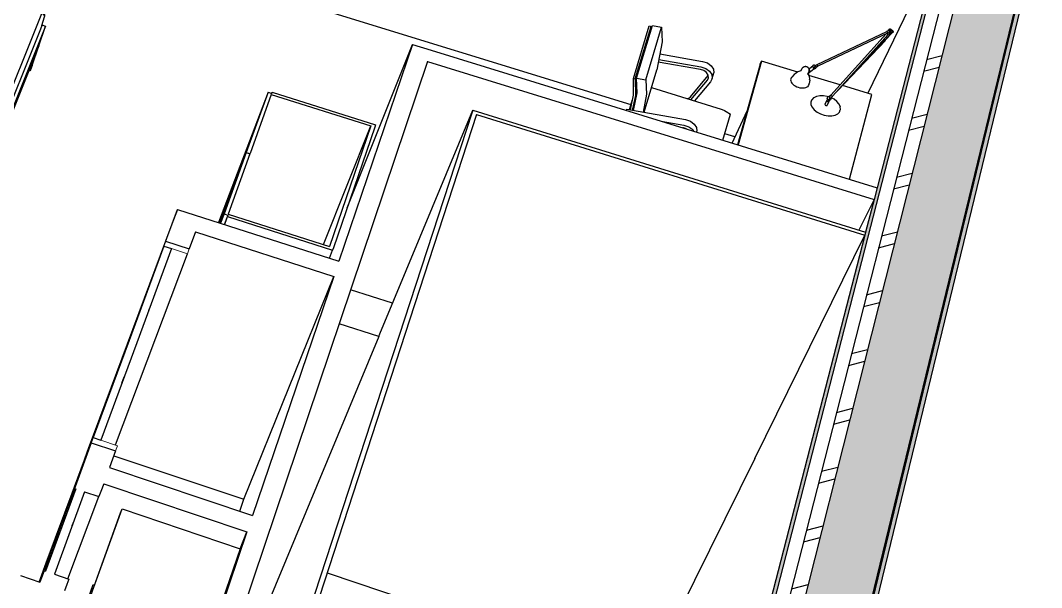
# Model space of a CAD drawing. Header units: millimetres. Extents: x 14050 to 24936, y -11631 to -4577.
# Drawn here: x 23190 to 24935, y -8235 to -7265 of the extents above; entities that cross this region are included whole.
import ezdxf

# ---------------------------------------------------------------- set-up
doc = ezdxf.new("R2010")
doc.units = ezdxf.units.MM
doc.header["$MEASUREMENT"] = 0
for name, color, linetype in [('NewA-Ee_25_10-M_WallsExternal', 7, 'Continuous'), ('NewA-Ee_25_10-M_WallsInternal', 7, 'Continuous'), ('NewA-Ee_30_40-M_Floors', 7, 'Continuous'), ('NewA-Ee_40_20-M_GeneralFFAndEInternalFixed', 7, 'Continuous'), ('NewA-Ee_40_20-M_GeneralFFAndEInternalMovable', 7, 'Continuous')]:
    doc.layers.add(name, color=color, linetype=linetype)

# ---------------------------------------------------------------- blocks, each defined once
blk = doc.blocks.new('Section Elem_6_1', base_point=(19801.1, -7873.2))
at = {"layer": 'NewA-Ee_25_10-M_WallsInternal', "linetype": 'Continuous'}
for p, q in [((23825.8, -7749), (23754, -7725.8)), ((23802.5, -7806), (23734.4, -7784)), ((24445, -8014.3), (24258.1, -8393.3))]:
    blk.add_line(p, q, dxfattribs=at)
blk = doc.blocks.new('Section Elem_9_1', base_point=(19801.1, -7873.2))
at = {"layer": 'NewA-Ee_25_10-M_WallsExternal', "linetype": 'Continuous'}
h = blk.add_hatch(dxfattribs=at)
h.set_pattern_fill('Render_0001', color=256, style=0, pattern_type=2)
h.set_pattern_definition([(14.57, (19810.478, -7834.524), (-16.70949, 18.70322), [0, -15.61426, 0, -23.42139]), (105.971, (19872.354, -7854.655), (-27.60609, 2.56441), [0, -9.88604, 0, -17.07589])])
h.paths.add_polyline_path([(24928.9, -7090.5), (24423.5, -9173.7), (24431.2, -9176.4), (24935.4, -7092.4)])
h = blk.add_hatch(dxfattribs=at)
h.set_pattern_fill('Structural_Concrete_0001', color=256, style=0, pattern_type=2)
h.set_pattern_definition([(341.9558, (19801.115, -7873.17), (17.1434, 68.72335), [11.12015, -55.6008]), (341.9558, (19841.406, -7849.14), (17.1434, 68.72335), [11.12015, -55.6008]), (30.8102, (19801.11, -7873.17), (-86.5875, 65.362), [7.8187, -39.0935]), (30.8102, (19864.55, -7893.84), (-86.5875, 65.362), [7.8187, -39.0935]), (117.38, (19811.69, -7876.62), (103.7309, 3.3614), [8.38895, -41.9448]), (117.38, (19875.13, -7897.28), (103.7309, 3.3614), [8.38895, -41.9448]), (341.9558, (19802.764, -7866.559), (3.29925, 13.225815), [0, -22.24031, 0, -33.36046]), (14.53245, (19813.338, -7870.003), (-12.6199, 14.223284), [0, -13.3928, 0, -22.321334])])
h.paths.add_polyline_path([(24330, -9046.3), (24309.9, -9125.8), (24423.3, -9166.4), (24913.6, -7146.9), (24817.4, -7118.5), (24814.1, -7131.7)])
h = blk.add_hatch(dxfattribs=at)
h.set_pattern_fill('Plaster_0001', color=256, style=0, pattern_type=2)
h.set_pattern_definition([(342.0084, (19801.115, -7873.172), (4.86545, 18.889636), [0, -18.388175]), (342.0084, (19812.292, -7866.567), (4.86545, 18.889636), [0, -18.388175])])
h.paths.add_polyline_path([(24762.2, -7132.4), (24282.9, -8991.3), (24289, -8993.5), (24767.4, -7134)])
h = blk.add_hatch(dxfattribs=at)
h.set_pattern_fill('Insulation_0001', color=256, style=0, pattern_type=2)
h.set_pattern_definition([(14.4714, (19801.115, -7873.17), (-67.802, 76.4986), []), (14.4714, (19787.55, -7857.87), (-67.802, 76.4986), [])])
h.paths.add_polyline_path([(24303.7, -9037), (24330, -9046.3), (24814.1, -7131.7), (24791.6, -7125), (24788.5, -7136.9), (24308.4, -9018.5)])
for p, q in [((24928.9, -7090.5), (24424.8, -9168.3)), ((24935.4, -7092.4), (24431.2, -9176.4)), ((24762.2, -7132.4), (24638.2, -7389.8)), ((24762.2, -7132.4), (24654.2, -7551.4)), ((24913.6, -7146.9), (24423.3, -9166.4)), ((24648.9, -7571.7), (24634.5, -7627.4)), ((24633.2, -7632.5), (24284, -8987.1))]:
    blk.add_line(p, q, dxfattribs=at)
at = {"layer": 'NewA-Ee_25_10-M_WallsExternal', "linetype": 'Continuous', "flags": 128}
for points in [[(24817.4, -7118.5), (24814.1, -7131.7), (24330, -9046.3)], [(24768.2, -7130.9), (24767.4, -7134), (24289, -8993.5)], [(24791.6, -7125), (24788.5, -7136.9), (24308.4, -9018.5)]]:
    blk.add_lwpolyline(points, dxfattribs=at)
blk = doc.blocks.new('Section Elem_36_1', base_point=(19801.1, -7873.2))
at = {"layer": 'NewA-Ee_25_10-M_WallsInternal', "linetype": 'Continuous'}
blk.add_line((23189.7, -8214.8), (23223, -8226.2), dxfattribs=at)
blk = doc.blocks.new('Section Elem_37_1', base_point=(19801.1, -7873.2))
at = {"layer": 'NewA-Ee_25_10-M_WallsInternal', "linetype": 'Continuous'}
for p, q in [((23316.1, -7970.3), (23458, -7588.4)), ((23458, -7588.4), (23448.6, -7613.9)), ((23458, -7588.4), (23734.2, -7677)), ((23488.9, -7626.9), (23725.4, -7703)), ((23571.5, -8084.3), (23725.4, -7703)), ((23306.7, -7995.7), (23316.1, -7970.3)), ((23349.3, -8010), (23571.5, -8084.3))]:
    blk.add_line(p, q, dxfattribs=at)
blk = doc.blocks.new('Section Elem_62_1', base_point=(19801.1, -7873.2))
at = {"layer": 'NewA-Ee_25_10-M_WallsInternal', "linetype": 'Continuous'}
for p, q in [((23448.6, -7613.9), (23437.9, -7642.9)), ((23488.9, -7626.9), (23478.3, -7656)), ((23437.9, -7642.9), (23478.3, -7656)), ((23310.9, -7987.5), (23285.4, -8056.7)), ((23310.9, -7987.5), (23352.5, -8001.4)), ((23296.1, -8024.6), (23306.7, -7995.7)), ((23352.5, -8001.4), (23342.1, -8029.9)), ((23332, -8057.6), (23327.2, -8070.7)), ((23226.9, -8215.6), (23223, -8226.2)), ((23269.2, -8230), (23265.3, -8240.7))]:
    blk.add_line(p, q, dxfattribs=at)
blk = doc.blocks.new('Section Elem_63_1', base_point=(19801.1, -7873.2))
at = {"layer": 'NewA-Ee_25_10-M_WallsInternal', "linetype": 'Continuous'}
for p, q in [((23342.1, -8029.9), (23586.4, -8111.8)), ((23332, -8057.6), (23332, -8057.7)), ((23332, -8057.6), (23576.9, -8139.9)), ((23565.1, -8168.9), (23576.9, -8139.9))]:
    blk.add_line(p, q, dxfattribs=at)
blk = doc.blocks.new('Section Elem_64_1', base_point=(19801.1, -7873.2))
at = {"layer": 'NewA-Ee_25_10-M_WallsInternal', "linetype": 'Continuous'}
for p, q in [((23860.2, -7306.2), (23734.2, -7677)), ((23748.1, -7585.9), (23860.2, -7306.2)), ((23860.2, -7306.2), (23891.9, -7316)), ((23885.4, -7335.4), (23542.6, -8354)), ((23725.4, -7703), (23586.4, -8111.8)), ((23564.6, -8104.5), (23571.5, -8084.3)), ((23576.9, -8139.9), (23513.7, -8325.7)), ((23501.8, -8360.8), (23482.5, -8417.4)), ((23540.6, -8359.8), (23517.2, -8429.4)), ((23399.6, -8661.5), (23395.8, -8672.6)), ((23395.8, -8672.6), (23431.1, -8685.1)), ((23434.9, -8674), (23431.1, -8685.1))]:
    blk.add_line(p, q, dxfattribs=at)
blk = doc.blocks.new('Section Elem_65_1', base_point=(19801.1, -7873.2))
at = {"layer": 'NewA-Ee_25_10-M_WallsInternal', "linetype": 'Continuous'}
for p, q in [((23891.9, -7316), (24654.2, -7551.4)), ((23885.3, -7335.5), (23885.4, -7335.4)), ((23885.4, -7335.4), (24648.9, -7571.7)), ((24654.2, -7551.4), (24648.9, -7571.7)), ((24648.9, -7571.7), (24623.2, -7623.9)), ((23825.8, -7749), (23754, -7725.8))]:
    blk.add_line(p, q, dxfattribs=at)
blk = doc.blocks.new('Section Elem_111_1', base_point=(19801.1, -7873.2))
at = {"layer": 'NewA-Ee_25_10-M_WallsInternal', "linetype": 'Continuous'}
for p, q in [((23285.4, -8056.7), (23222.5, -8226)), ((23285.4, -8056.7), (23282.2, -8065.6)), ((23222.5, -8226), (23282.2, -8065.6)), ((23284.5, -8066.4), (23232.2, -8207.1)), ((23284.5, -8066.4), (23232.6, -8207.2)), ((23299.5, -8071.4), (23247.8, -8212.4)), ((23271, -8220.3), (23324, -8079.7)), ((23282.2, -8065.6), (23284.5, -8066.4)), ((23299.5, -8071.4), (23324, -8079.7)), ((23327.2, -8070.7), (23324, -8079.7)), ((23262.8, -8125.1), (23266.3, -8115.8)), ((23278.3, -8129.4), (23281.4, -8121)), ((23248.1, -8164.9), (23257.1, -8140.4)), ((23233.4, -8204.5), (23242.4, -8180.1)), ((23230.3, -8206.4), (23222.9, -8226.2)), ((23223, -8226.2), (23226.9, -8215.6)), ((23230.3, -8206.4), (23226.9, -8215.6)), ((23230.3, -8206.4), (23232.6, -8207.2)), ((23232.6, -8207.3), (23232.6, -8207.2)), ((23247.8, -8212.5), (23247.8, -8212.4)), ((23247.8, -8212.4), (23272.5, -8220.9)), ((23272.5, -8220.9), (23269.2, -8230))]:
    blk.add_line(p, q, dxfattribs=at)
blk = doc.blocks.new('Section Elem_117_1', base_point=(19801.1, -7873.2))
at = {"layer": 'NewA-Ee_25_10-M_WallsInternal', "linetype": 'Continuous'}
for p, q in [((23437.9, -7642.9), (23296.1, -8024.6)), ((23434.8, -7651.2), (23293, -8032.8)), ((23434.8, -7651.2), (23447.8, -7655.4)), ((23352.2, -7991.4), (23475.3, -7664.3)), ((23390.7, -7770.4), (23392.5, -7765.7)), ((23393.6, -7762.7), (23395.4, -7758)), ((23396.6, -7755), (23396.6, -7754.8)), ((23409, -7761.1), (23409.7, -7759.1)), ((23385, -7785.6), (23386.7, -7781)), ((23387.8, -7778), (23389.6, -7773.4)), ((23377.8, -7804.6), (23379.5, -7800)), ((23379.5, -7800), (23381.1, -7796)), ((23382.1, -7793.1), (23383.9, -7788.5)), ((23233.9, -8193.2), (23375.4, -7812.5)), ((23377.8, -7804.6), (23369, -7828.4)), ((23388.5, -7816.8), (23388.5, -7816.9)), ((23369, -7828.4), (23361.3, -7849.2)), ((23355.8, -7864), (23347, -7887.7)), ((23353.6, -7871.5), (23353.9, -7870.8)), ((23338.8, -7911.5), (23347.9, -7886.9)), ((23363.3, -7885.4), (23367.1, -7875.1)), ((23341.5, -7902.5), (23332.8, -7926.2)), ((23327.3, -7940.9), (23318.6, -7964.5)), ((23324.1, -7951.4), (23333.1, -7926.8)), ((23309.3, -7991.1), (23318.4, -7966.7)), ((23222.3, -8225.9), (23314.2, -7978.7)), ((23222.3, -8225.9), (23310.9, -7987.5)), ((23313.1, -7979.3), (23304.4, -8002.8)), ((23314.2, -7978.7), (23327.4, -7983.1)), ((23294.6, -8030.9), (23303.7, -8006.4)), ((23352.4, -8001.5), (23352.5, -8001.4)), ((23299, -8017.5), (23290.2, -8041.1)), ((23296.1, -8024.6), (23293, -8032.8)), ((23293, -8032.8), (23233.9, -8193.2)), ((23279.9, -8070.5), (23289, -8046.1)), ((23284.8, -8055.7), (23276.1, -8079.2)), ((23270.7, -8093.9), (23262, -8117.3)), ((23266.4, -8107.1), (23274.3, -8085.7)), ((23257.4, -8131.4), (23266.4, -8107.1)), ((23256.6, -8131.9), (23247.9, -8155.3)), ((23257.4, -8131.4), (23255.9, -8135.3)), ((23251.3, -8147.3), (23249.9, -8151.1)), ((23253.7, -8141.1), (23252.3, -8144.9)), ((23255.9, -8135.3), (23254.6, -8138.7)), ((23244.4, -8165.7), (23242.9, -8169.4)), ((23246.7, -8159.6), (23245.2, -8163.4)), ((23249, -8153.5), (23247.6, -8157.3)), ((23242.5, -8169.9), (23233.9, -8193.2)), ((23237.5, -8183.7), (23236.1, -8187.3)), ((23239.8, -8177.8), (23238.4, -8181.4)), ((23242.1, -8171.8), (23240.7, -8175.5)), ((23221.9, -8225.8), (23233.9, -8193.2)), ((23235.3, -8189.6), (23233.9, -8193.2))]:
    blk.add_line(p, q, dxfattribs=at)
at = {"layer": 'NewA-Ee_25_10-M_WallsInternal', "color": 24, "linetype": 'Continuous', "lineweight": 13}
for p, q in [((23437.9, -7642.9), (23434.8, -7651.2)), ((23447.8, -7655.4), (23475.3, -7664.3)), ((23478.3, -7656), (23475.3, -7664.3)), ((23314.2, -7978.7), (23310.9, -7987.5)), ((23327.4, -7983.1), (23355.7, -7992.6)), ((23355.7, -7992.6), (23352.5, -8001.4))]:
    blk.add_line(p, q, dxfattribs=at)
at = {"layer": 'NewA-Ee_25_10-M_WallsInternal', "linetype": 'Continuous', "flags": 128}
for points in [[(23434.8, -7651.2), (23375.4, -7812.5), (23314.2, -7978.7)], [(23447.8, -7655.4), (23388.5, -7816.8), (23327.4, -7983.1)]]:
    blk.add_lwpolyline(points, dxfattribs=at)
blk = doc.blocks.new('Section Elem_154_1', base_point=(19801.1, -7873.2))
at = {"layer": 'NewA-Ee_30_40-M_Floors', "linetype": 'Continuous'}
for p, q in [((23714.2, -8210.1), (23943, -8287.1)), ((23925.1, -8345.9), (23695.3, -8268.1)), ((23943, -8287.1), (23943, -8287.1))]:
    blk.add_line(p, q, dxfattribs=at)
blk = doc.blocks.new('Section Elem_155_1', base_point=(19801.1, -7873.2))
at = {"layer": 'NewA-Ee_30_40-M_Floors', "linetype": 'Continuous'}
for p, q in [((24233.5, -7409.6), (22805.9, -6969.3)), ((24411.2, -7464.4), (24393.8, -7459))]:
    blk.add_line(p, q, dxfattribs=at)
blk = doc.blocks.new('Section Elem_157_1', base_point=(19801.1, -7873.2))
at = {"layer": 'NewA-Ee_25_10-M_WallsInternal', "linetype": 'Continuous'}
blk.add_line((23802.5, -7806), (23570.7, -8363.6), dxfattribs=at)
blk = doc.blocks.new('Section Elem_158_1', base_point=(19801.1, -7873.2))
at = {"layer": 'NewA-Ee_25_10-M_WallsInternal', "linetype": 'Continuous'}
for p, q in [((23804.1, -7801.1), (23963.2, -7418.5)), ((23963.2, -7418.5), (23961.6, -7423.5)), ((23963.2, -7418.5), (24634.5, -7627.4)), ((23969.6, -7426), (24633.2, -7632.5)), ((24634.5, -7627.4), (24633.2, -7632.5)), ((24445, -8014.3), (24633.2, -7632.5)), ((23802.5, -7806), (23804.1, -7801.1))]:
    blk.add_line(p, q, dxfattribs=at)
blk = doc.blocks.new('Section Elem_160_1', base_point=(19801.1, -7873.2))
at = {"layer": 'NewA-Ee_25_10-M_WallsInternal', "linetype": 'Continuous'}
for p, q in [((23961.6, -7423.5), (23646.1, -8389.5)), ((23969.6, -7426), (23652.9, -8398.3)), ((23644.2, -8395.4), (23652.9, -8398.3)), ((23517.6, -8715.7), (23652.9, -8398.3))]:
    blk.add_line(p, q, dxfattribs=at)
blk = doc.blocks.new('Section Elem_241_1', base_point=(19801.1, -7873.2))
at = {"layer": 'NewA-Ee_40_20-M_GeneralFFAndEInternalMovable', "linetype": 'Continuous'}
for p, q in [((24454.4, -7340), (24415.5, -7477.7)), ((24456.8, -7334.6), (24416.4, -7478)), ((24454.4, -7340), (24456.8, -7334.6)), ((24518.7, -7353.4), (24456.8, -7334.6)), ((24591, -7375.4), (24537.5, -7359.1)), ((24645, -7391.8), (24595.1, -7376.7)), ((24606.9, -7536.8), (24645, -7391.8)), ((24406.4, -7474.9), (24431.9, -7419.7))]:
    blk.add_line(p, q, dxfattribs=at)
blk = doc.blocks.new('Section Elem_242_1', base_point=(19801.1, -7873.2))
at = {"layer": 'NewA-Ee_40_20-M_GeneralFFAndEInternalMovable', "linetype": 'Continuous'}
for p, q in [((24237.5, -7364.4), (24264.7, -7274.6)), ((24240.7, -7365.2), (24267.8, -7275.3)), ((24242.9, -7363.7), (24270, -7273.8)), ((24258.8, -7366.8), (24285.8, -7276.8)), ((24264.7, -7274.6), (24267.8, -7275.3)), ((24267.8, -7275.3), (24267.9, -7280.7)), ((24270, -7273.8), (24285.8, -7276.8)), ((24285.8, -7276.8), (24287, -7301.5)), ((24287, -7301.5), (24277.6, -7349.4)), ((24281, -7331.8), (24353, -7344.5)), ((24282.9, -7322.4), (24355.7, -7335.2)), ((24352.1, -7349.1), (24280.1, -7336.4)), ((24358, -7351), (24352.1, -7349.1)), ((24353, -7344.5), (24361.3, -7347.2)), ((24355.7, -7335.2), (24364, -7337.9)), ((24361.3, -7347.2), (24367.9, -7351.9)), ((24364, -7337.9), (24370.6, -7342.6)), ((24370.6, -7342.6), (24374.5, -7348.6)), ((24374.5, -7348.6), (24375.1, -7355)), ((24237.9, -7393.1), (24237.5, -7364.4)), ((24237.5, -7364.4), (24240.7, -7365.2)), ((24240.7, -7365.2), (24241.1, -7393.8)), ((24244, -7388.9), (24242.9, -7363.7)), ((24242.9, -7363.7), (24258.8, -7366.8)), ((24255.8, -7422.2), (24277.6, -7349.4)), ((24258.8, -7366.8), (24260, -7391.5)), ((24335, -7395.9), (24365.6, -7359.3)), ((24362.7, -7354.4), (24358, -7351)), ((24365.5, -7358.7), (24362.7, -7354.4)), ((24364, -7367.4), (24365.9, -7363.2)), ((24365.9, -7363.2), (24365.5, -7358.7)), ((24365.9, -7363.2), (24366, -7363.1)), ((24367.9, -7351.9), (24371.8, -7357.9)), ((24372.4, -7364.3), (24369.6, -7370.1)), ((24371.8, -7357.9), (24372.4, -7364.3)), ((24372.4, -7364.3), (24375.1, -7355)), ((24268.4, -7380.1), (24387.4, -7416.7)), ((24335.9, -7400.8), (24364, -7367.4)), ((24369.6, -7370.1), (24342.2, -7402.8)), ((24231.1, -7417.7), (24236.3, -7400.3)), ((24232.4, -7418), (24237.9, -7393.1)), ((24241.1, -7393.8), (24235.7, -7418.5)), ((24238, -7419), (24244, -7388.9)), ((24260, -7391.5), (24254.1, -7421.8)), ((24328.7, -7398.6), (24332.1, -7397.9)), ((24332.1, -7397.9), (24335, -7395.9)), ((24225.8, -7419.1), (24226.5, -7416.9)), ((24226.5, -7416.9), (24326.6, -7434.9)), ((24387.4, -7416.7), (24389.6, -7417.3)), ((24389.6, -7417.3), (24393.6, -7419.2)), ((24326.6, -7434.9), (24335, -7437.7)), ((24390.7, -7470), (24403.3, -7425.7)), ((24393.6, -7419.2), (24396.2, -7420.8)), ((24396.2, -7420.8), (24403.3, -7425.7)), ((24285.2, -7437.4), (24323.8, -7444.4)), ((24323, -7449), (24322.1, -7448.8)), ((24328.4, -7450.8), (24323, -7449)), ((24323.8, -7444.4), (24332.2, -7447.2)), ((24332.2, -7447.2), (24338.9, -7451.9)), ((24335, -7437.7), (24341.6, -7442.4)), ((24338.9, -7451.9), (24340.6, -7454.5)), ((24341.6, -7442.4), (24345.6, -7448.4)), ((24345.6, -7448.4), (24346.2, -7454.8)), ((24345.8, -7456.2), (24346.2, -7454.8))]:
    blk.add_line(p, q, dxfattribs=at)
blk = doc.blocks.new('Section Elem_243_1', base_point=(19801.1, -7873.2))
at = {"layer": 'NewA-Ee_40_20-M_GeneralFFAndEInternalMovable', "linetype": 'Continuous'}
for p, q in [((22560, -7290.7), (22684.1, -7023.8)), ((22692.6, -7026.4), (22568.7, -7293.5)), ((22677.2, -7082.1), (22692.6, -7026.4)), ((22684.1, -7023.8), (22692.6, -7026.4)), ((22675, -7085), (22573.4, -7304.5)), ((22681.8, -7082.6), (22578.4, -7306.1)), ((22675.9, -7083.6), (22675, -7085)), ((22675.1, -7084.8), (22675, -7085)), ((22676, -7083.3), (22675.1, -7084.8)), ((22679.6, -7082.2), (22675.9, -7083.6)), ((22677, -7082.2), (22676, -7083.3)), ((22678.6, -7081.5), (22677, -7082.2)), ((22680.8, -7081.2), (22678.6, -7081.5)), ((22680.3, -7082.3), (22679.6, -7082.2)), ((22681.8, -7082.6), (22680.3, -7082.3)), ((22681.6, -7081.2), (22680.8, -7081.2)), ((22682.8, -7081.4), (22681.6, -7081.2)), ((22682, -7082.4), (22681.8, -7082.6)), ((22682, -7082.4), (22681.9, -7082.3)), ((22682.5, -7082.5), (22682, -7082.4)), ((22682.5, -7082.5), (22682.8, -7081.4)), ((23226.1, -7252.7), (22682.5, -7082.5)), ((23226.5, -7251.6), (22682.8, -7081.4)), ((23121.6, -7513.8), (23226.5, -7253.2)), ((23226.1, -7252.6), (23226.5, -7251.6)), ((23226.1, -7252.6), (23226.1, -7252.7)), ((23226.5, -7252.9), (23226.1, -7252.7)), ((23226.1, -7273.8), (23231.1, -7258.9)), ((23226.8, -7251.7), (23226.5, -7251.6)), ((23226.7, -7252.8), (23226.5, -7252.9)), ((23226.5, -7253.2), (23226.5, -7252.9)), ((23228.7, -7254.1), (23226.5, -7253.2)), ((23227.9, -7252.2), (23226.8, -7251.7)), ((23229.1, -7253), (23227.9, -7252.2)), ((23231.2, -7257.2), (23228.7, -7254.1)), ((23230.5, -7254.3), (23229.1, -7253)), ((23231.3, -7255.7), (23230.5, -7254.3)), ((23231.1, -7258.9), (23231.2, -7257.2)), ((23231.1, -7258.9), (23231.2, -7257.4)), ((23231.2, -7257.4), (23231.3, -7255.7)), ((23232.6, -7274.8), (23121.8, -7551.1)), ((23221.2, -7308.6), (23232.6, -7274.8)), ((23226.1, -7273.8), (23223.9, -7280.2)), ((23226.4, -7272.8), (23232.6, -7274.8)), ((22557.6, -7299.4), (22560, -7290.7)), ((22568.7, -7293.5), (22560, -7290.7)), ((22566.3, -7302.2), (22568.7, -7293.5)), ((23223.9, -7280.2), (23119, -7541.3)), ((23221.2, -7308.6), (23114.2, -7575.4)), ((23209.9, -7342.2), (23221.2, -7308.6)), ((23206.2, -7351.2), (23217.6, -7317.6)), ((23209.9, -7342.2), (23206.2, -7351.2)), ((23206.2, -7351.2), (23204.4, -7350.6)), ((23042.3, -7488.7), (23120.9, -7514)), ((23121.8, -7551.1), (23031.5, -7522)), ((23111.4, -7543.5), (23032.8, -7518.1)), ((23113.5, -7537.1), (23118.5, -7522.3)), ((23118.5, -7522.3), (23119.1, -7520.3)), ((23119.1, -7520.3), (23120.4, -7515.9)), ((23120.4, -7515.9), (23120.9, -7514)), ((23120.9, -7514), (23121.4, -7514.1)), ((23121.1, -7535), (23126.1, -7520.1)), ((23121.4, -7514.1), (23121.6, -7513.8)), ((23121.4, -7514.2), (23121.4, -7514.1)), ((23123.1, -7514.7), (23121.6, -7513.8)), ((23123.7, -7515), (23123.1, -7514.7)), ((23126.2, -7518.3), (23123.7, -7515)), ((23126.1, -7520.1), (23126.2, -7518.3)), ((23113.5, -7537.1), (23111.4, -7543.5)), ((23119, -7541.3), (23118.9, -7541.6)), ((23121.1, -7535), (23119, -7541.3)), ((23095.6, -7580.1), (23020.5, -7555.7)), ((23110.4, -7584.9), (23121.8, -7551.1)), ((23113.8, -7543.9), (23111.4, -7543.5)), ((23116, -7543.7), (23113.8, -7543.9)), ((23117.8, -7542.9), (23116, -7543.7)), ((23118.9, -7541.6), (23117.8, -7542.9)), ((23103, -7608.9), (23114.2, -7575.4)), ((23114.2, -7575.4), (23110.4, -7584.9)), ((23084.4, -7613.6), (23095.6, -7580.1)), ((23110.4, -7584.9), (23095.6, -7580.1)), ((23099.2, -7618.4), (23110.4, -7584.9)), ((23103, -7608.9), (23099.2, -7618.4)), ((23099.2, -7618.4), (23084.4, -7613.6))]:
    blk.add_line(p, q, dxfattribs=at)
blk = doc.blocks.new('Section Elem_245_1', base_point=(19801.1, -7873.2))
at = {"layer": 'NewA-Ee_40_20-M_GeneralFFAndEInternalMovable', "linetype": 'Continuous'}
for p, q in [((23613, -7388), (23528.3, -7610.9)), ((23613, -7388), (23575.8, -7490.9)), ((23618.5, -7392.1), (23582.2, -7492.9)), ((23613, -7388), (23619.3, -7390)), ((23618.5, -7392.1), (23618.5, -7392.1)), ((23618.5, -7392.1), (23788.9, -7445.5)), ((23619.3, -7390), (23620, -7388.1)), ((23620, -7388.1), (23619.3, -7390)), ((23620, -7388.1), (23796.7, -7443.5)), ((23707.9, -7648.5), (23788.9, -7445.5)), ((23788.9, -7445.5), (23718.3, -7651.9)), ((23575.7, -7491.3), (23530.1, -7611.5)), ((23575.7, -7491.3), (23537.8, -7596.2)), ((23582.1, -7493.3), (23545, -7596.4)), ((23575.8, -7490.9), (23575.7, -7491.3)), ((23575.7, -7491.3), (23582.1, -7493.3)), ((23575.8, -7490.9), (23582.2, -7492.9)), ((23582.2, -7492.9), (23582.1, -7493.3)), ((23537.8, -7596.2), (23531.8, -7612.1)), ((23537.8, -7596.2), (23544.3, -7598.3)), ((23544.3, -7598.3), (23538.3, -7614.1)), ((23538.3, -7614.1), (23543.5, -7600.5)), ((23544.3, -7598.3), (23543.5, -7600.5)), ((23543.5, -7600.5), (23723.4, -7658.1)), ((23544.9, -7596.5), (23545, -7596.4)), ((23545, -7596.4), (23718.3, -7651.9)), ((23717.9, -7671.8), (23723.4, -7658.1)), ((23718.3, -7652), (23718.3, -7651.9))]:
    blk.add_line(p, q, dxfattribs=at)
at = {"layer": 'NewA-Ee_40_20-M_GeneralFFAndEInternalMovable', "linetype": 'Continuous', "flags": 128}
blk.add_lwpolyline([(23796.7, -7443.5), (23795.3, -7447.5), (23724.8, -7654), (23723.4, -7658.1)], dxfattribs=at)
blk = doc.blocks.new('Section Elem_257_1', base_point=(19801.1, -7873.2))
at = {"layer": 'NewA-Ee_40_20-M_GeneralFFAndEInternalFixed', "linetype": 'Continuous'}
for p, q in [((23307.9, -8255.2), (23361, -8107.6)), ((23308, -8255.3), (23363.6, -8100.9)), ((23361, -8107.6), (23363.6, -8100.9)), ((23363.6, -8100.9), (23565.1, -8168.9)), ((23565.1, -8168.9), (23511.9, -8325.1)), ((23305.4, -8254.4), (23311.7, -8236.7)), ((23305.5, -8254.4), (23314.2, -8230.3)), ((23311.7, -8236.7), (23314.2, -8230.3)), ((23314.2, -8230.3), (23316.6, -8231.1))]:
    blk.add_line(p, q, dxfattribs=at)
blk = doc.blocks.new('Section Elem_266_1', base_point=(19801.1, -7873.2))
at = {"layer": 'NewA-Ee_40_20-M_GeneralFFAndEInternalMovable', "linetype": 'Continuous'}
for p, q in [((24670.4, -7284.4), (24551.1, -7340.9)), ((24671.9, -7287.1), (24552.6, -7343.6)), ((24575.1, -7393.1), (24669.9, -7288.1)), ((24577.7, -7394.9), (24673.3, -7289)), ((24667.4, -7298.7), (24680.1, -7285.3)), ((24667.9, -7299.1), (24681.1, -7285.2)), ((24670.3, -7284.3), (24670.1, -7284.5)), ((24673.3, -7282.9), (24670.3, -7284.3)), ((24670.8, -7284.3), (24670.3, -7284.3)), ((24670.9, -7284.4), (24670.4, -7284.4)), ((24671.5, -7284.7), (24670.8, -7284.3)), ((24671.4, -7284.8), (24670.9, -7284.4)), ((24671.2, -7287.8), (24671, -7287.5)), ((24671.1, -7287.5), (24671.3, -7287.8)), ((24671.9, -7288.3), (24671.2, -7287.8)), ((24671.3, -7287.8), (24672, -7288.3)), ((24671.9, -7285.4), (24671.4, -7284.8)), ((24672, -7285.3), (24671.5, -7284.7)), ((24671.6, -7287.2), (24672, -7287.2)), ((24671.8, -7287.1), (24671.9, -7287.1)), ((24672.2, -7286.1), (24671.9, -7285.4)), ((24671.9, -7287.1), (24672.2, -7286.7)), ((24672.7, -7288.8), (24671.9, -7288.3)), ((24672.3, -7286.1), (24672, -7285.3)), ((24674.9, -7285.8), (24672, -7287.2)), ((24672, -7287.2), (24672.3, -7286.8)), ((24672, -7288.3), (24672.6, -7288.7)), ((24672.2, -7286.7), (24672.2, -7286.1)), ((24672.3, -7286.8), (24672.3, -7286.1)), ((24672.6, -7288.7), (24673.2, -7288.9)), ((24672.8, -7282.5), (24672.7, -7283.1)), ((24672.8, -7282.8), (24672.7, -7283.1)), ((24673.3, -7289), (24672.7, -7288.8)), ((24673.5, -7281.6), (24672.8, -7282.5)), ((24673.5, -7281.7), (24672.8, -7282.8)), ((24673.7, -7281.8), (24673, -7282.7)), ((24673, -7282.7), (24673, -7282.8)), ((24674, -7282.7), (24673.3, -7282.9)), ((24673.6, -7289), (24673.3, -7289)), ((24674.7, -7280.7), (24673.5, -7281.7)), ((24674.5, -7280.7), (24673.5, -7281.6)), ((24675.7, -7286.6), (24673.6, -7289)), ((24674.7, -7280.9), (24673.7, -7281.8)), ((24674.8, -7283.1), (24674, -7282.7)), ((24674.4, -7282.5), (24674.1, -7282.8)), ((24675.5, -7281.5), (24674.4, -7282.5)), ((24675.6, -7280.1), (24674.5, -7280.7)), ((24675.9, -7280.1), (24674.7, -7280.7)), ((24675.8, -7280.3), (24674.7, -7280.9)), ((24675.2, -7283.8), (24674.8, -7283.1)), ((24674.9, -7285.8), (24675.1, -7285.5)), ((24674.9, -7285.8), (24675.3, -7286.2)), ((24674.9, -7285.8), (24674.9, -7285.8)), ((24675.1, -7286.1), (24674.9, -7285.9)), ((24675.4, -7283.5), (24675.1, -7283.8)), ((24675.1, -7285.5), (24675.3, -7284.7)), ((24675.6, -7286.4), (24675.1, -7286.1)), ((24675.3, -7284.7), (24675.2, -7283.8)), ((24675.5, -7285.3), (24675.3, -7286.2)), ((24675.3, -7286.2), (24675.8, -7286.7)), ((24676.5, -7282.5), (24675.4, -7283.5)), ((24676.7, -7280.8), (24675.5, -7281.5)), ((24676.2, -7284.3), (24675.5, -7285.3)), ((24676.5, -7280), (24675.6, -7280.1)), ((24675.7, -7285.3), (24675.6, -7286)), ((24675.6, -7286), (24675.8, -7286.2)), ((24676.4, -7284.3), (24675.7, -7285.3)), ((24675.8, -7280.3), (24675.8, -7280.3)), ((24675.9, -7285.4), (24675.8, -7286.2)), ((24675.8, -7286.2), (24676.2, -7286.6)), ((24675.8, -7286.7), (24676.2, -7286.6)), ((24676.9, -7279.9), (24675.9, -7280.1)), ((24676.6, -7284.5), (24675.9, -7285.4)), ((24677.4, -7283.2), (24676.2, -7284.3)), ((24676.2, -7286.6), (24677.1, -7286.5)), ((24677.4, -7283.4), (24676.4, -7284.3)), ((24677.8, -7281.8), (24676.5, -7282.5)), ((24677.6, -7283.6), (24676.6, -7284.5)), ((24677.7, -7280.7), (24676.7, -7280.8)), ((24677.3, -7280.4), (24676.9, -7279.9)), ((24677.1, -7286.5), (24678.2, -7285.9)), ((24677.3, -7280.4), (24677.7, -7280.7)), ((24678.6, -7282.6), (24677.4, -7283.2)), ((24678.5, -7282.8), (24677.4, -7283.4)), ((24678.7, -7283), (24677.6, -7283.6)), ((24681.2, -7283.5), (24677.7, -7280.7)), ((24677.7, -7280.7), (24678.7, -7281.7)), ((24678.7, -7281.7), (24677.8, -7281.8)), ((24678.2, -7285.9), (24679.2, -7285)), ((24679.4, -7282.7), (24678.5, -7282.8)), ((24679.6, -7282.5), (24678.6, -7282.6)), ((24682.3, -7284.5), (24678.7, -7281.7)), ((24679.6, -7282.9), (24678.7, -7283)), ((24678.7, -7285.5), (24681.7, -7285.1)), ((24679.2, -7282.1), (24679.6, -7282.5)), ((24679.2, -7285), (24679.9, -7284.1)), ((24679.6, -7282.9), (24679.4, -7282.7)), ((24680.1, -7282.9), (24679.6, -7282.5)), ((24680, -7283.3), (24679.6, -7282.9)), ((24679.9, -7284.1), (24680, -7283.3)), ((24680, -7283.3), (24680.1, -7282.9)), ((24681.2, -7283.5), (24682.3, -7284.5)), ((24681.7, -7285.1), (24681.9, -7285)), ((24681.9, -7285), (24682.1, -7284.8)), ((24682.1, -7284.8), (24682.2, -7284.6)), ((24682.2, -7284.6), (24682.3, -7284.5)), ((24587.1, -7385), (24668.3, -7299.4)), ((24620.2, -7347.8), (24667, -7298.4)), ((24667, -7298.4), (24667.1, -7298.6)), ((24667.1, -7298.4), (24667, -7298.4)), ((24667.4, -7298.5), (24667.1, -7298.4)), ((24667.1, -7298.6), (24667.3, -7298.8)), ((24667.3, -7298.8), (24667.6, -7299.1)), ((24667.5, -7298.6), (24667.4, -7298.5)), ((24667.4, -7298.7), (24667.4, -7298.8)), ((24667.4, -7298.8), (24667.5, -7298.9)), ((24667.5, -7298.9), (24667.6, -7299)), ((24667.6, -7299), (24667.7, -7299.1)), ((24667.6, -7299.1), (24667.9, -7299.3)), ((24667.7, -7299.1), (24667.8, -7299.1)), ((24667.8, -7299.1), (24667.9, -7299.1)), ((24667.9, -7299.1), (24667.9, -7299)), ((24667.9, -7299.3), (24668.2, -7299.4)), ((24668, -7299), (24668, -7299)), ((24668.2, -7299.3), (24668, -7299)), ((24668.3, -7299.4), (24668.2, -7299.3)), ((24668.2, -7299.4), (24668.3, -7299.4)), ((24525.5, -7347.7), (24523.4, -7352.1)), ((24525.9, -7347), (24525.5, -7347.7)), ((24526.4, -7346.5), (24525.9, -7347)), ((24527, -7345.9), (24526.4, -7346.5)), ((24527.6, -7345.4), (24527, -7345.9)), ((24528.3, -7345), (24527.6, -7345.4)), ((24528.9, -7344.7), (24528.3, -7345)), ((24529.7, -7344.5), (24528.9, -7344.7)), ((24530.4, -7344.3), (24529.7, -7344.5)), ((24531.1, -7344.2), (24530.4, -7344.3)), ((24531.7, -7344.2), (24531.1, -7344.2)), ((24532.3, -7344.2), (24531.7, -7344.2)), ((24533.1, -7344.3), (24532.3, -7344.2)), ((24533.8, -7344.5), (24533.1, -7344.3)), ((24534.5, -7344.8), (24533.8, -7344.5)), ((24535.1, -7345.1), (24534.5, -7344.8)), ((24535.7, -7345.5), (24535.1, -7345.1)), ((24536.2, -7345.9), (24535.7, -7345.5)), ((24536.2, -7345.9), (24536.6, -7346.2)), ((24537.1, -7346.8), (24536.6, -7346.2)), ((24537.4, -7347.3), (24537.1, -7346.8)), ((24537.4, -7347.3), (24537.7, -7348)), ((24538, -7348.6), (24537.7, -7348)), ((24542.6, -7344.7), (24537.9, -7348.5)), ((24538, -7348.6), (24538.1, -7349.3)), ((24546.1, -7348.3), (24540.5, -7352.8)), ((24543.6, -7344.5), (24542.6, -7344.7)), ((24542.6, -7344.7), (24542.6, -7344.7)), ((24543.6, -7343.3), (24542.8, -7344.3)), ((24542.9, -7344.1), (24542.8, -7344.7)), ((24542.8, -7344.3), (24542.8, -7344.7)), ((24543.6, -7343.1), (24542.9, -7344.1)), ((24543.8, -7343.3), (24543.1, -7344.3)), ((24544.6, -7342.2), (24543.6, -7343.1)), ((24544.8, -7342.3), (24543.6, -7343.3)), ((24544.7, -7344.8), (24543.6, -7344.5)), ((24545.7, -7341.7), (24544.6, -7342.2)), ((24545.2, -7346), (24544.7, -7344.8)), ((24546, -7341.6), (24544.8, -7342.3)), ((24545.9, -7341.8), (24544.8, -7342.4)), ((24545.5, -7347.4), (24545.2, -7346)), ((24545.5, -7346.9), (24545.4, -7347.5)), ((24546.3, -7345.8), (24545.5, -7346.9)), ((24545.8, -7348.3), (24545.5, -7347.4)), ((24545.8, -7346.8), (24545.6, -7347.6)), ((24545.6, -7347.6), (24545.8, -7347.8)), ((24546, -7341.6), (24545.7, -7341.7)), ((24545.7, -7348.1), (24545.8, -7348.2)), ((24546.4, -7345.8), (24545.8, -7346.8)), ((24546, -7347), (24545.8, -7347.8)), ((24545.8, -7347.8), (24546.2, -7348.2)), ((24545.8, -7348.2), (24546.2, -7348.2)), ((24546.1, -7348.3), (24545.8, -7348.3)), ((24547, -7341.5), (24546, -7341.6)), ((24546.7, -7346), (24546, -7347)), ((24546.1, -7348.1), (24546.1, -7348.3)), ((24546.2, -7348.2), (24547.1, -7348.1)), ((24547.4, -7344.8), (24546.3, -7345.8)), ((24547.5, -7345), (24546.4, -7345.8)), ((24547.7, -7345.2), (24546.7, -7346)), ((24547, -7341.5), (24549.6, -7344.1)), ((24547, -7341.6), (24547, -7341.5)), ((24547.1, -7348.1), (24548.2, -7347.5)), ((24548.7, -7344.2), (24547.4, -7344.8)), ((24548.6, -7344.4), (24547.5, -7345)), ((24548.8, -7344.6), (24547.7, -7345.2)), ((24547.8, -7342.3), (24550.8, -7340.9)), ((24547.8, -7342.4), (24548.1, -7342.4)), ((24548.1, -7342.4), (24548.5, -7342.9)), ((24548.2, -7347.5), (24549.2, -7346.7)), ((24548.5, -7342.9), (24549.2, -7343.5)), ((24549.4, -7344.3), (24548.6, -7344.4)), ((24549.6, -7344.1), (24548.7, -7344.2)), ((24549.6, -7344.5), (24548.8, -7344.6)), ((24549.2, -7343.5), (24549.7, -7344.1)), ((24549.2, -7346.7), (24549.9, -7345.7)), ((24549.4, -7344.3), (24549.6, -7344.5)), ((24550.1, -7344.5), (24549.6, -7344.1)), ((24550, -7344.9), (24549.6, -7344.5)), ((24549.9, -7345.7), (24550, -7344.9)), ((24550, -7345), (24552.4, -7343.9)), ((24550, -7344.9), (24550.1, -7344.5)), ((24550.8, -7340.9), (24551.3, -7340.9)), ((24551.3, -7340.9), (24551.9, -7341.3)), ((24551.9, -7341.4), (24551.3, -7341.1)), ((24551.9, -7341.3), (24552.4, -7342)), ((24552.3, -7342), (24551.9, -7341.4)), ((24552.6, -7342.8), (24552.3, -7342)), ((24552.4, -7342), (24552.7, -7342.8)), ((24552.7, -7343.5), (24552.4, -7343.9)), ((24552.6, -7343.4), (24552.6, -7342.8)), ((24552.7, -7342.8), (24552.7, -7343.5)), ((24506.5, -7365.1), (24506.3, -7366.9)), ((24507.2, -7363.6), (24506.5, -7365.1)), ((24508.4, -7362.2), (24507.2, -7363.6)), ((24512.6, -7357.6), (24508.4, -7362.2)), ((24514, -7356.6), (24512.6, -7357.6)), ((24518.9, -7353.3), (24514, -7356.6)), ((24520.2, -7352.7), (24518.9, -7353.3)), ((24523.8, -7351.4), (24520.2, -7352.7)), ((24537.5, -7352.9), (24535.4, -7357.3)), ((24535.4, -7357.3), (24535.5, -7357.2)), ((24536.1, -7355.9), (24537.5, -7359.1)), ((24536.3, -7355.6), (24536.3, -7355.6)), ((24536.3, -7355.6), (24536.7, -7355.9)), ((24536.6, -7355.6), (24536.4, -7355.3)), ((24536.7, -7355.9), (24536.6, -7355.6)), ((24539.2, -7353.8), (24536.7, -7355.9)), ((24537.5, -7352.9), (24537.8, -7352.3)), ((24538, -7360.3), (24537.5, -7359.1)), ((24538.1, -7351.5), (24537.8, -7352.3)), ((24538.6, -7352.9), (24537.9, -7352.1)), ((24538.6, -7352.9), (24537.9, -7352.1)), ((24538, -7360.3), (24538.7, -7365.8)), ((24538.2, -7350), (24538.1, -7349.3)), ((24538.2, -7350), (24538.1, -7350.8)), ((24538.1, -7351.5), (24538.1, -7350.8)), ((24539.1, -7351), (24538.2, -7350.1)), ((24539.2, -7353.6), (24538.6, -7352.9)), ((24539.1, -7353.5), (24538.6, -7352.9)), ((24539, -7367.4), (24538.7, -7365.8)), ((24539, -7351), (24539, -7351)), ((24539.9, -7351.9), (24539.1, -7351)), ((24539.2, -7353.8), (24539.1, -7353.5)), ((24540.5, -7352.8), (24539.2, -7353.8)), ((24539.2, -7353.8), (24539.2, -7353.6)), ((24539.2, -7353.8), (24539.2, -7353.8)), ((24539.9, -7351.9), (24539.9, -7351.9)), ((24540.4, -7352.6), (24539.9, -7351.9)), ((24540.5, -7352.8), (24540.4, -7352.5)), ((24540.5, -7352.8), (24540.4, -7352.6)), ((24540.4, -7352.7), (24540.5, -7352.8)), ((24540.4, -7352.8), (24540.5, -7352.8)), ((24506.3, -7366.9), (24506.5, -7368.7)), ((24506.5, -7368.7), (24507.2, -7370.5)), ((24507.2, -7370.5), (24508.4, -7372.4)), ((24508.4, -7372.4), (24510, -7374.1)), ((24510, -7374.1), (24512, -7375.8)), ((24512, -7375.8), (24514.2, -7377.2)), ((24514.2, -7377.2), (24516.8, -7378.5)), ((24516.8, -7378.5), (24519.5, -7379.5)), ((24519.5, -7379.5), (24522.2, -7380.2)), ((24522.2, -7380.2), (24525, -7380.6)), ((24525, -7380.6), (24527.7, -7380.7)), ((24527.7, -7380.7), (24530.2, -7380.4)), ((24530.2, -7380.4), (24532.5, -7379.9)), ((24532.5, -7379.9), (24534.5, -7379)), ((24534.5, -7379), (24536.1, -7377.9)), ((24536.1, -7377.9), (24537.2, -7376.5)), ((24537.2, -7376.5), (24538, -7374.9)), ((24538, -7374.9), (24538.2, -7373.2)), ((24539, -7367.4), (24538.2, -7373.2)), ((24542.3, -7401.3), (24540.8, -7405.1)), ((24542.6, -7400.8), (24542.3, -7401.3)), ((24545.6, -7397.6), (24542.6, -7400.8)), ((24546.1, -7397.3), (24545.6, -7397.6)), ((24550.5, -7395.1), (24546.1, -7397.3)), ((24551.1, -7395), (24550.5, -7395.1)), ((24556.4, -7393.9), (24551.1, -7395)), ((24562.5, -7393.9), (24556.4, -7393.9)), ((24568.8, -7395), (24562.5, -7393.9)), ((24568.8, -7401.7), (24568.2, -7402.1)), ((24568.7, -7398), (24568.5, -7398.9)), ((24568.5, -7398.9), (24569, -7399.4)), ((24569.6, -7399.9), (24568.5, -7402.2)), ((24568.8, -7397.8), (24568.6, -7398.5)), ((24569.5, -7397), (24568.7, -7398)), ((24571, -7395.7), (24568.8, -7395)), ((24569.4, -7396.8), (24568.8, -7397.8)), ((24569.6, -7397), (24569, -7398)), ((24569, -7399.4), (24571.2, -7401.5)), ((24570.4, -7395.9), (24569.4, -7396.8)), ((24570.6, -7396), (24569.5, -7397)), ((24569.7, -7400.1), (24569.7, -7400.1)), ((24570.2, -7400.6), (24569.7, -7400.1)), ((24570.9, -7401.2), (24570.2, -7400.6)), ((24571.5, -7395.4), (24570.4, -7395.9)), ((24571.8, -7395.4), (24570.6, -7396)), ((24571.7, -7395.6), (24570.6, -7396.1)), ((24570.9, -7401.2), (24570.9, -7401.2)), ((24571.4, -7400.6), (24571.2, -7401.5)), ((24571.2, -7401.5), (24571.7, -7401.9)), ((24572.1, -7399.5), (24571.4, -7400.6)), ((24572.4, -7395.3), (24571.5, -7395.4)), ((24571.6, -7400.5), (24571.5, -7401.3)), ((24571.5, -7401.3), (24571.7, -7401.5)), ((24572.3, -7399.6), (24571.6, -7400.5)), ((24571.8, -7400.7), (24571.7, -7401.5)), ((24571.7, -7401.5), (24572.1, -7401.9)), ((24572.8, -7395.3), (24571.8, -7395.4)), ((24572.5, -7399.7), (24571.8, -7400.7)), ((24573.3, -7398.5), (24572.1, -7399.5)), ((24573.3, -7398.7), (24572.3, -7399.6)), ((24572.6, -7395.6), (24572.5, -7396.1)), ((24572.5, -7396.1), (24572.8, -7396.8)), ((24573.5, -7398.9), (24572.5, -7399.7)), ((24572.6, -7395.6), (24574.9, -7393)), ((24572.8, -7395.3), (24572.8, -7395.3)), ((24572.8, -7396.8), (24573.6, -7397.2)), ((24572.9, -7401.8), (24574, -7401.2)), ((24574.5, -7397.9), (24573.3, -7398.5)), ((24574.4, -7398.1), (24573.3, -7398.7)), ((24574.6, -7398.3), (24573.5, -7398.9)), ((24573.6, -7397.2), (24574.5, -7397.5)), ((24574, -7401.2), (24575, -7400.4)), ((24575.2, -7398), (24574.4, -7398.1)), ((24574.5, -7397.5), (24575.2, -7397.6)), ((24575.5, -7397.8), (24574.5, -7397.9)), ((24575.4, -7398.2), (24574.6, -7398.3)), ((24575.2, -7392.9), (24574.9, -7393)), ((24574.9, -7393), (24575, -7393.3)), ((24575, -7393.3), (24575.5, -7393.8)), ((24575, -7400.4), (24575.7, -7399.4)), ((24575.1, -7393.1), (24575.1, -7393.4)), ((24575.1, -7393.1), (24575.1, -7393.1)), ((24575.1, -7393.4), (24575.5, -7393.8)), ((24575.2, -7397.6), (24575.5, -7397.8)), ((24575.2, -7397.6), (24575.4, -7397.6)), ((24575.2, -7398), (24575.4, -7398.2)), ((24575.4, -7397.6), (24577.8, -7395)), ((24575.9, -7398.6), (24575.4, -7398.2)), ((24575.5, -7393.8), (24576.2, -7394.4)), ((24575.5, -7393.8), (24576.1, -7394.4)), ((24575.9, -7398.2), (24575.5, -7397.8)), ((24580.7, -7400.1), (24575.7, -7397.4)), ((24575.7, -7399.4), (24575.9, -7398.6)), ((24575.8, -7398.6), (24575.9, -7398.2)), ((24576.1, -7394.4), (24576.9, -7394.8)), ((24576.2, -7394.4), (24576.8, -7394.8)), ((24576.8, -7394.8), (24577.4, -7395)), ((24576.9, -7394.8), (24577.5, -7395.1)), ((24577.4, -7395), (24577.7, -7394.9)), ((24577.5, -7395.1), (24577.8, -7395)), ((24577.8, -7395), (24577.7, -7394.8)), ((24585.4, -7403.8), (24580.7, -7400.1)), ((24586.7, -7384.9), (24587, -7385)), ((24586.7, -7384.9), (24586.7, -7384.9)), ((24587, -7385), (24587.1, -7385)), ((24587.1, -7385), (24587.1, -7385)), ((24540.8, -7405.1), (24541.1, -7409.4)), ((24541.1, -7409.4), (24543.1, -7413.8)), ((24543.1, -7413.8), (24546.7, -7418.1)), ((24546.7, -7418.1), (24551.6, -7421.9)), ((24565.2, -7408.6), (24565.1, -7408.9)), ((24565.1, -7408.9), (24565.1, -7409.2)), ((24565.1, -7409.2), (24565.3, -7409.6)), ((24565.2, -7408.6), (24568.2, -7402.1)), ((24565.3, -7409.6), (24565.5, -7409.9)), ((24565.5, -7409.9), (24566, -7410.2)), ((24566, -7410.2), (24566.4, -7410.5)), ((24566.4, -7410.5), (24566.9, -7410.6)), ((24566.9, -7410.6), (24567.5, -7410.8)), ((24567.5, -7410.8), (24567.9, -7410.7)), ((24567.9, -7410.7), (24568.4, -7410.7)), ((24568.2, -7402.1), (24568.1, -7402.7)), ((24568.1, -7402.7), (24568.6, -7403.4)), ((24568.4, -7410.7), (24568.7, -7410.4)), ((24568.5, -7402.8), (24568.5, -7402.2)), ((24568.8, -7403.4), (24568.5, -7402.8)), ((24568.6, -7403.4), (24569.5, -7404)), ((24568.7, -7410.4), (24569, -7410.2)), ((24569.6, -7403.8), (24568.8, -7403.4)), ((24569, -7410.2), (24572.1, -7403.7)), ((24569, -7410.2), (24569, -7410.2)), ((24569.5, -7404), (24570.5, -7404.3)), ((24570.5, -7404.1), (24569.6, -7403.8)), ((24571.3, -7404), (24570.5, -7404.1)), ((24570.5, -7404.3), (24571.5, -7404.2)), ((24571.8, -7403.6), (24571.3, -7404)), ((24571.5, -7404.2), (24572.1, -7403.7)), ((24571.7, -7401.9), (24572.1, -7401.9)), ((24572.7, -7401.8), (24571.8, -7403.6)), ((24572.1, -7401.9), (24572.9, -7401.8)), ((24572.2, -7403.1), (24572.1, -7403)), ((24572.1, -7403.7), (24572.2, -7403.1)), ((24588.9, -7407.9), (24585.4, -7403.8)), ((24588.9, -7407.9), (24589.1, -7408.3)), ((24591.1, -7412.6), (24589.1, -7408.3)), ((24589.9, -7421.8), (24591.3, -7418)), ((24591.1, -7412.6), (24591.2, -7413.2)), ((24591.5, -7417.4), (24591.2, -7413.2)), ((24591.5, -7417.4), (24591.3, -7418)), ((24551.6, -7421.9), (24557.5, -7425)), ((24557.5, -7425), (24563.9, -7427.2)), ((24563.9, -7427.2), (24570.5, -7428.4)), ((24570.5, -7428.4), (24576.9, -7428.4)), ((24576.9, -7428.4), (24582.4, -7427.2)), ((24582.4, -7427.2), (24586.9, -7425)), ((24586.9, -7425), (24589.9, -7421.8))]:
    blk.add_line(p, q, dxfattribs=at)

msp = doc.modelspace()

# ---------------------------------------------------------------- block references
at = {"layer": 'NewA-Ee_25_10-M_WallsExternal', "lineweight": 0}
msp.add_blockref('Section Elem_9_1', (19801.1, -7873.2), dxfattribs=at)
at = {"layer": 'NewA-Ee_25_10-M_WallsInternal', "lineweight": 0}
for name in ['Section Elem_36_1', 'Section Elem_64_1', 'Section Elem_65_1', 'Section Elem_158_1', 'Section Elem_160_1', 'Section Elem_37_1', 'Section Elem_62_1', 'Section Elem_117_1', 'Section Elem_6_1', 'Section Elem_157_1', 'Section Elem_63_1', 'Section Elem_111_1']:
    msp.add_blockref(name, (19801.1, -7873.2), dxfattribs=at)
at = {"layer": 'NewA-Ee_30_40-M_Floors', "lineweight": 0}
for name in ['Section Elem_155_1', 'Section Elem_154_1']:
    msp.add_blockref(name, (19801.1, -7873.2), dxfattribs=at)
at = {"layer": 'NewA-Ee_40_20-M_GeneralFFAndEInternalFixed', "lineweight": 0}
msp.add_blockref('Section Elem_257_1', (19801.1, -7873.2), dxfattribs=at)
at = {"layer": 'NewA-Ee_40_20-M_GeneralFFAndEInternalMovable', "lineweight": 0}
for name in ['Section Elem_243_1', 'Section Elem_242_1', 'Section Elem_266_1', 'Section Elem_241_1', 'Section Elem_245_1']:
    msp.add_blockref(name, (19801.1, -7873.2), dxfattribs=at)

doc.saveas('drawing.dxf')
